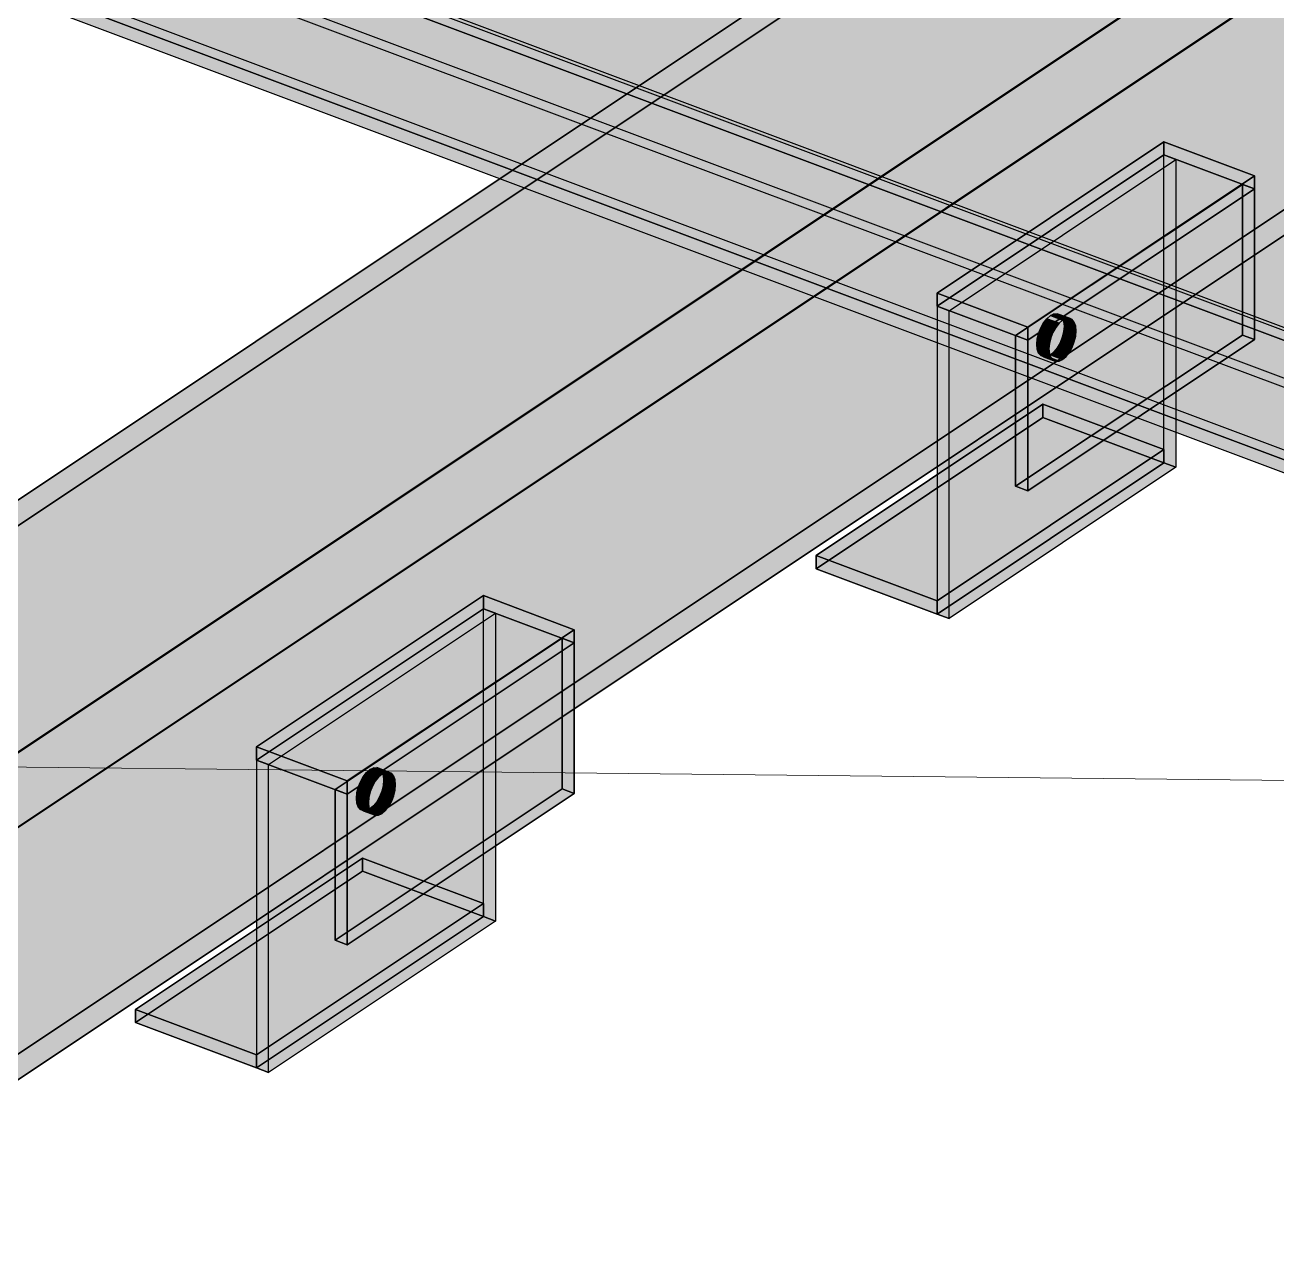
# Model space of a CAD drawing. Header units: millimetres. Extents: x 50 to 612415, y 2 to 4150.
# Drawn here: x 507472.9 to 507694.2, y 2500.6 to 2715.1 of the extents above; entities that cross this region are included whole.
import ezdxf

# ---------------------------------------------------------------- set-up
doc = ezdxf.new("R2010")
doc.units = ezdxf.units.MM
for name, color, linetype, lineweight in [('DIM', 7, 'Continuous', 13), ('HATCH', 8, 'Continuous', 9), ('OUTLINE', 7, 'Continuous', 25)]:
    doc.layers.add(name, color=color, linetype=linetype, lineweight=lineweight)

msp = doc.modelspace()

# ---------------------------------------------------------------- hatches: boundary and pattern name
at = {"layer": 'HATCH', "true_color": 0x5b747f}
for points in [[(508125.429, 2499.816), (506236.101, 3208.314), (506236.101, 3226.833)], [(508125.429, 2518.336), (506236.101, 3226.833), (506539.228, 3123.231)], [(508125.429, 2518.336), (508125.429, 2499.816), (506236.101, 3226.833)], [(506234.497, 3225.764), (506234.497, 3207.244), (508123.825, 2498.747)], [(506537.624, 3122.162), (506234.497, 3225.764), (508123.825, 2517.266)], [(506234.497, 3225.764), (508123.825, 2498.747), (508123.825, 2517.266)], [(506234.497, 3207.244), (506234.497, 3209.559), (508123.825, 2501.062)], [(506212.044, 3195.863), (508101.371, 2498.825), (506212.044, 3207.322)], [(506213.647, 3208.392), (508102.975, 2499.894), (506213.647, 3196.933)], [(508123.825, 2498.747), (506234.497, 3207.244), (508123.825, 2501.062)], [(506212.044, 3195.863), (506212.044, 3194.59), (508101.371, 2486.092)], [(506212.044, 3195.863), (508101.371, 2486.092), (508101.371, 2487.366)], [(506212.044, 3195.863), (508101.371, 2487.366), (508101.371, 2498.825)], [(508102.975, 2487.162), (506213.647, 3195.659), (506213.647, 3196.933)], [(508102.975, 2488.435), (508102.975, 2487.162), (506213.647, 3196.933)], [(508102.975, 2499.894), (508102.975, 2488.435), (506213.647, 3196.933)], [(508101.371, 2486.092), (506212.044, 3194.59), (506212.044, 3192.275)], [(508101.371, 2486.092), (506212.044, 3192.275), (508101.371, 2483.778)], [(508125.429, 2518.336), (506539.228, 3123.231), (506966.919, 2962.847)], [(506965.315, 2961.777), (506537.624, 3122.162), (508123.825, 2517.266)], [(507822.302, 2649.717), (506966.919, 2990.626), (507180.765, 2910.781)], [(507822.302, 2649.717), (507394.611, 2810.102), (506966.919, 2990.626)], [(507179.161, 2909.712), (506965.315, 2989.557), (507820.698, 2648.648)], [(506965.315, 2989.557), (507393.007, 2809.032), (507820.698, 2648.648)], [(507393.007, 2801.393), (506965.315, 2961.777), (508123.825, 2517.266)], [(508125.429, 2518.336), (506966.919, 2962.847), (507394.611, 2802.462)], [(507822.302, 2649.717), (507180.765, 2910.781), (507394.611, 2830.242)], [(507393.007, 2829.172), (507179.161, 2909.712), (507820.698, 2648.648)], [(507820.698, 2668.788), (507393.007, 2829.172), (507820.698, 2648.648)], [(507822.302, 2649.717), (507394.611, 2830.242), (507822.302, 2669.857)], [(507393.007, 2809.032), (507393.92, 2808.56), (507820.698, 2648.648)], [(507393.92, 2808.56), (507394.771, 2807.859), (507820.698, 2648.648)], [(507822.302, 2649.717), (507395.524, 2809.629), (507394.611, 2810.102)], [(507822.302, 2649.717), (507396.375, 2808.928), (507395.524, 2809.629)], [(507822.302, 2649.717), (507397.106, 2808.047), (507396.375, 2808.928)], [(507394.771, 2807.859), (507395.502, 2806.978), (507820.698, 2648.648)], [(507395.502, 2806.978), (507396.063, 2805.977), (507820.698, 2648.648)], [(507822.302, 2649.717), (507397.666, 2807.046), (507397.106, 2808.047)], [(507822.302, 2649.717), (507398.019, 2805.992), (507397.666, 2807.046)], [(507396.063, 2805.977), (507396.415, 2804.923), (507820.698, 2648.648)], [(507396.415, 2804.923), (507396.535, 2803.89), (507817.17, 2646.152)], [(507396.415, 2804.923), (507817.17, 2646.152), (507817.29, 2647.095)], [(507396.415, 2804.923), (507817.29, 2647.095), (507817.643, 2647.884)], [(507396.415, 2804.923), (507817.643, 2647.884), (507818.203, 2648.465)], [(507396.415, 2804.923), (507818.203, 2648.465), (507818.934, 2648.798)], [(507396.415, 2804.923), (507818.934, 2648.798), (507819.785, 2648.86)], [(507396.415, 2804.923), (507819.785, 2648.86), (507820.698, 2648.648)], [(507817.29, 2645.118), (507396.535, 2803.89), (507396.415, 2802.946)], [(507817.29, 2645.118), (507817.17, 2646.152), (507396.535, 2803.89)], [(507397.666, 2803.226), (507398.019, 2804.015), (507818.894, 2646.187)], [(507818.774, 2647.221), (507398.139, 2804.959), (507398.019, 2805.992)], [(507818.894, 2648.164), (507818.774, 2647.221), (507398.019, 2805.992)], [(507819.247, 2648.953), (507818.894, 2648.164), (507398.019, 2805.992)], [(507819.807, 2649.534), (507819.247, 2648.953), (507398.019, 2805.992)], [(507820.538, 2649.867), (507819.807, 2649.534), (507398.019, 2805.992)], [(507821.389, 2649.93), (507820.538, 2649.867), (507398.019, 2805.992)], [(507822.302, 2649.717), (507821.389, 2649.93), (507398.019, 2805.992)], [(507398.019, 2804.015), (507398.139, 2804.959), (507818.894, 2646.187)], [(507398.139, 2804.959), (507818.774, 2647.221), (507818.894, 2646.187)], [(507394.611, 2802.462), (507395.524, 2802.25), (507818.894, 2646.187)], [(507394.611, 2802.462), (507819.247, 2645.134), (507819.807, 2644.132)], [(507394.611, 2802.462), (507819.807, 2644.132), (507820.538, 2643.251)], [(507394.611, 2802.462), (507818.894, 2646.187), (507819.247, 2645.134)], [(507394.611, 2802.462), (507820.538, 2643.251), (507821.389, 2642.551)], [(507394.611, 2802.462), (507821.389, 2642.551), (507822.302, 2642.078)], [(508125.429, 2518.336), (507394.611, 2802.462), (507822.302, 2642.078)], [(507817.29, 2645.118), (507396.063, 2802.157), (507395.502, 2801.576)], [(507395.524, 2802.25), (507396.375, 2802.312), (507818.894, 2646.187)], [(507817.29, 2645.118), (507396.415, 2802.946), (507396.063, 2802.157)], [(507396.375, 2802.312), (507397.106, 2802.645), (507818.894, 2646.187)], [(507397.106, 2802.645), (507397.666, 2803.226), (507818.894, 2646.187)], [(507817.29, 2645.118), (507393.92, 2801.181), (507393.007, 2801.393)], [(507818.203, 2643.063), (507817.643, 2644.064), (507393.007, 2801.393)], [(507818.934, 2642.182), (507818.203, 2643.063), (507393.007, 2801.393)], [(507817.643, 2644.064), (507817.29, 2645.118), (507393.007, 2801.393)], [(507819.785, 2641.481), (507818.934, 2642.182), (507393.007, 2801.393)], [(507820.698, 2641.009), (507819.785, 2641.481), (507393.007, 2801.393)], [(507820.698, 2641.009), (507393.007, 2801.393), (508123.825, 2517.266)], [(507817.29, 2645.118), (507394.771, 2801.243), (507393.92, 2801.181)], [(507817.29, 2645.118), (507395.502, 2801.576), (507394.771, 2801.243)]]:
    msp.add_hatch(color=147, dxfattribs=at).paths.add_polyline_path(points)
at = {"layer": 'HATCH', "true_color": 0x617c87}
for points in [[(506234.497, 3209.559), (508123.825, 2501.062), (508101.371, 2486.092), (506212.044, 3194.59)], [(506213.647, 3208.392), (508102.975, 2499.894), (508101.371, 2498.825), (506212.044, 3207.322)], [(508123.825, 2498.747), (506234.497, 3207.244), (506212.044, 3192.275), (508101.371, 2483.778)], [(508125.429, 2499.816), (506236.101, 3208.314), (506234.497, 3207.244), (508123.825, 2498.747)], [(508102.975, 2487.162), (506213.647, 3195.659), (506212.044, 3194.59), (508101.371, 2486.092)]]:
    msp.add_hatch(color=145, dxfattribs=at).paths.add_polyline_path(points)
at = {"layer": 'HATCH', "true_color": 0x46848e}
for points in [[(507375.899, 2509.468), (507375.899, 2567.342), (507754.406, 2819.68), (507754.406, 2761.806)], [(507378.038, 2564.225), (507378.038, 2510.981), (507756.545, 2763.319), (507756.545, 2816.563)], [(507416.53, 2496.547), (507416.53, 2549.79), (507795.037, 2802.128), (507795.037, 2748.885)], [(507418.668, 2551.303), (507418.668, 2493.43), (507797.175, 2745.768), (507797.175, 2803.641)], [(507634.118, 2665.432), (507674.214, 2692.162), (507674.214, 2694.477), (507634.118, 2667.747)], [(507634.118, 2611.03), (507674.214, 2637.761), (507674.214, 2692.162)], [(507634.118, 2611.03), (507674.214, 2692.162), (507655.867, 2658.956)], [(507674.214, 2692.162), (507634.118, 2665.432), (507655.369, 2664.086)], [(507676.353, 2691.36), (507676.353, 2636.959), (507636.256, 2610.228)], [(507658.006, 2658.154), (507676.353, 2691.36), (507636.256, 2610.228)], [(507657.507, 2663.285), (507636.256, 2664.63), (507676.353, 2691.36)], [(507674.214, 2692.162), (507655.369, 2664.086), (507655.867, 2663.867)], [(507674.214, 2692.162), (507656.25, 2659.93), (507655.867, 2658.956)], [(507674.214, 2692.162), (507655.867, 2663.867), (507656.25, 2663.403)], [(507674.214, 2692.162), (507656.49, 2660.928), (507656.25, 2659.93)], [(507674.214, 2692.162), (507656.25, 2663.403), (507656.49, 2662.725)], [(507674.214, 2692.162), (507656.572, 2661.881), (507656.49, 2660.928)], [(507674.214, 2692.162), (507656.49, 2662.725), (507656.572, 2661.881)], [(507658.006, 2663.065), (507657.507, 2663.285), (507676.353, 2691.36)], [(507658.006, 2658.154), (507658.388, 2659.128), (507676.353, 2691.36)], [(507658.388, 2662.601), (507658.006, 2663.065), (507676.353, 2691.36)], [(507658.388, 2659.128), (507658.628, 2660.126), (507676.353, 2691.36)], [(507658.628, 2661.923), (507658.388, 2662.601), (507676.353, 2691.36)], [(507658.628, 2660.126), (507658.71, 2661.079), (507676.353, 2691.36)], [(507658.71, 2661.079), (507658.628, 2661.923), (507676.353, 2691.36)], [(507648.018, 2633.597), (507688.114, 2660.328), (507688.114, 2686.95), (507648.018, 2660.219)], [(507690.253, 2686.148), (507650.156, 2659.417), (507650.156, 2661.732), (507690.253, 2688.463)], [(507690.253, 2659.526), (507650.156, 2632.795), (507650.156, 2659.417), (507690.253, 2686.148)], [(507634.118, 2665.432), (507654.789, 2664.047), (507655.369, 2664.086)], [(507634.118, 2665.432), (507654.166, 2663.75), (507654.789, 2664.047)], [(507634.118, 2665.432), (507653.543, 2663.216), (507654.166, 2663.75)], [(507634.118, 2665.432), (507652.963, 2662.483), (507653.543, 2663.216)], [(507634.118, 2665.432), (507634.118, 2611.03), (507652.083, 2660.625)], [(507634.118, 2665.432), (507652.465, 2661.599), (507652.963, 2662.483)], [(507634.118, 2665.432), (507652.083, 2660.625), (507652.465, 2661.599)], [(507657.507, 2663.285), (507656.927, 2663.245), (507636.256, 2664.63)], [(507656.927, 2663.245), (507656.305, 2662.948), (507636.256, 2664.63)], [(507656.305, 2662.948), (507655.682, 2662.414), (507636.256, 2664.63)], [(507655.682, 2662.414), (507655.102, 2661.681), (507636.256, 2664.63)], [(507654.221, 2659.823), (507636.256, 2610.228), (507636.256, 2664.63)], [(507655.102, 2661.681), (507654.603, 2660.797), (507636.256, 2664.63)], [(507654.603, 2660.797), (507654.221, 2659.823), (507636.256, 2664.63)], [(507658.71, 2661.079), (507658.628, 2661.923), (507656.49, 2662.725), (507656.572, 2661.881)], [(507634.118, 2611.03), (507651.842, 2659.627), (507652.083, 2660.625)], [(507634.118, 2611.03), (507651.76, 2658.673), (507651.842, 2659.627)], [(507634.118, 2611.03), (507655.867, 2658.956), (507655.369, 2658.072)], [(507651.842, 2657.829), (507651.76, 2658.673), (507634.118, 2611.03)], [(507634.118, 2611.03), (507655.369, 2658.072), (507654.789, 2657.338)], [(507652.083, 2657.152), (507651.842, 2657.829), (507634.118, 2611.03)], [(507654.221, 2659.823), (507653.981, 2658.825), (507636.256, 2610.228)], [(507653.981, 2658.825), (507653.899, 2657.872), (507636.256, 2610.228)], [(507657.507, 2657.27), (507658.006, 2658.154), (507636.256, 2610.228)], [(507636.256, 2610.228), (507653.899, 2657.872), (507653.981, 2657.027)], [(507653.899, 2657.872), (507653.981, 2657.027), (507651.842, 2657.829), (507651.76, 2658.673)], [(507634.118, 2611.03), (507654.789, 2657.338), (507654.166, 2656.805)], [(507652.465, 2656.688), (507652.083, 2657.152), (507634.118, 2611.03)], [(507634.118, 2611.03), (507654.166, 2656.805), (507653.543, 2656.508)], [(507634.118, 2611.03), (507652.963, 2656.468), (507652.465, 2656.688)], [(507634.118, 2611.03), (507653.543, 2656.508), (507652.963, 2656.468)], [(507656.927, 2656.536), (507657.507, 2657.27), (507636.256, 2610.228)], [(507636.256, 2610.228), (507653.981, 2657.027), (507654.221, 2656.35)], [(507656.305, 2656.003), (507656.927, 2656.536), (507636.256, 2610.228)], [(507636.256, 2610.228), (507654.221, 2656.35), (507654.603, 2655.886)], [(507655.682, 2655.706), (507656.305, 2656.003), (507636.256, 2610.228)], [(507654.603, 2655.886), (507655.102, 2655.666), (507636.256, 2610.228)], [(507655.102, 2655.666), (507655.682, 2655.706), (507636.256, 2610.228)], [(507612.733, 2619.049), (507652.83, 2645.78), (507652.83, 2648.095), (507612.733, 2621.364)], [(507674.214, 2637.761), (507634.118, 2611.03), (507634.118, 2613.345), (507674.214, 2640.076)], [(507513.83, 2585.239), (507553.926, 2611.97), (507553.926, 2614.285), (507513.83, 2587.554)], [(507513.83, 2530.838), (507553.926, 2557.569), (507553.926, 2611.97)], [(507513.83, 2530.838), (507553.926, 2611.97), (507535.579, 2578.764)], [(507553.926, 2611.97), (507513.83, 2585.239), (507535.081, 2583.894)], [(507553.926, 2611.97), (507535.081, 2583.894), (507535.579, 2583.675)], [(507553.926, 2611.97), (507535.961, 2579.738), (507535.579, 2578.764)], [(507553.926, 2611.97), (507535.579, 2583.675), (507535.961, 2583.21)], [(507553.926, 2611.97), (507536.202, 2580.736), (507535.961, 2579.738)], [(507553.926, 2611.97), (507535.961, 2583.21), (507536.202, 2582.533)], [(507553.926, 2611.97), (507536.284, 2581.689), (507536.202, 2580.736)], [(507553.926, 2611.97), (507536.202, 2582.533), (507536.284, 2581.689)], [(507556.064, 2611.168), (507556.064, 2556.767), (507515.968, 2530.036)], [(507537.717, 2577.962), (507556.064, 2611.168), (507515.968, 2530.036)], [(507537.219, 2583.092), (507515.968, 2584.437), (507556.064, 2611.168)], [(507537.717, 2582.873), (507537.219, 2583.092), (507556.064, 2611.168)], [(507537.717, 2577.962), (507538.1, 2578.936), (507556.064, 2611.168)], [(507538.1, 2582.408), (507537.717, 2582.873), (507556.064, 2611.168)], [(507538.1, 2578.936), (507538.34, 2579.934), (507556.064, 2611.168)], [(507538.34, 2581.731), (507538.1, 2582.408), (507556.064, 2611.168)], [(507538.34, 2579.934), (507538.422, 2580.887), (507556.064, 2611.168)], [(507538.422, 2580.887), (507538.34, 2581.731), (507556.064, 2611.168)], [(507569.964, 2605.956), (507529.868, 2579.225), (507529.868, 2581.54), (507569.964, 2608.271)], [(507527.73, 2553.405), (507567.826, 2580.136), (507567.826, 2606.758), (507527.73, 2580.027)], [(507569.964, 2579.334), (507529.868, 2552.603), (507529.868, 2579.225), (507569.964, 2605.956)], [(507513.83, 2585.239), (507534.5, 2583.854), (507535.081, 2583.894)], [(507513.83, 2585.239), (507533.878, 2583.558), (507534.5, 2583.854)], [(507513.83, 2585.239), (507533.255, 2583.024), (507533.878, 2583.558)], [(507513.83, 2585.239), (507532.675, 2582.29), (507533.255, 2583.024)], [(507513.83, 2585.239), (507513.83, 2530.838), (507531.794, 2580.432)], [(507513.83, 2585.239), (507532.177, 2581.406), (507532.675, 2582.29)], [(507513.83, 2585.239), (507531.794, 2580.432), (507532.177, 2581.406)], [(507537.219, 2583.092), (507536.639, 2583.052), (507515.968, 2584.437)], [(507536.639, 2583.052), (507536.016, 2582.756), (507515.968, 2584.437)], [(507536.016, 2582.756), (507535.394, 2582.222), (507515.968, 2584.437)], [(507535.394, 2582.222), (507534.813, 2581.489), (507515.968, 2584.437)], [(507533.933, 2579.63), (507515.968, 2530.036), (507515.968, 2584.437)], [(507534.813, 2581.489), (507534.315, 2580.605), (507515.968, 2584.437)], [(507534.315, 2580.605), (507533.933, 2579.63), (507515.968, 2584.437)], [(507513.83, 2530.838), (507531.554, 2579.435), (507531.794, 2580.432)], [(507538.422, 2580.887), (507538.34, 2581.731), (507536.202, 2582.533), (507536.284, 2581.689)], [(507513.83, 2530.838), (507531.472, 2578.481), (507531.554, 2579.435)], [(507513.83, 2530.838), (507535.579, 2578.764), (507535.081, 2577.88)], [(507531.554, 2577.637), (507531.472, 2578.481), (507513.83, 2530.838)], [(507533.933, 2579.63), (507533.692, 2578.633), (507515.968, 2530.036)], [(507533.692, 2578.633), (507533.611, 2577.679), (507515.968, 2530.036)], [(507533.611, 2577.679), (507533.692, 2576.835), (507531.554, 2577.637), (507531.472, 2578.481)], [(507513.83, 2530.838), (507535.081, 2577.88), (507534.5, 2577.146)], [(507531.794, 2576.96), (507531.554, 2577.637), (507513.83, 2530.838)], [(507513.83, 2530.838), (507534.5, 2577.146), (507533.878, 2576.613)], [(507532.177, 2576.496), (507531.794, 2576.96), (507513.83, 2530.838)], [(507513.83, 2530.838), (507533.878, 2576.613), (507533.255, 2576.316)], [(507513.83, 2530.838), (507532.675, 2576.276), (507532.177, 2576.496)], [(507513.83, 2530.838), (507533.255, 2576.316), (507532.675, 2576.276)], [(507537.219, 2577.078), (507537.717, 2577.962), (507515.968, 2530.036)], [(507515.968, 2530.036), (507533.611, 2577.679), (507533.692, 2576.835)], [(507536.639, 2576.344), (507537.219, 2577.078), (507515.968, 2530.036)], [(507515.968, 2530.036), (507533.692, 2576.835), (507533.933, 2576.158)], [(507536.016, 2575.811), (507536.639, 2576.344), (507515.968, 2530.036)], [(507515.968, 2530.036), (507533.933, 2576.158), (507534.315, 2575.694)], [(507535.394, 2575.514), (507536.016, 2575.811), (507515.968, 2530.036)], [(507534.315, 2575.694), (507534.813, 2575.474), (507515.968, 2530.036)], [(507534.813, 2575.474), (507535.394, 2575.514), (507515.968, 2530.036)], [(507492.445, 2538.857), (507532.541, 2565.588), (507532.541, 2567.903), (507492.445, 2541.172)], [(507553.926, 2557.569), (507513.83, 2530.838), (507513.83, 2533.153), (507553.926, 2559.884)]]:
    msp.add_hatch(color=145, dxfattribs=at).paths.add_polyline_path(points)
at = {"layer": 'HATCH', "true_color": 0x468f99}
for points in [[(507375.899, 2567.342), (507418.668, 2551.303), (507797.175, 2803.641), (507754.406, 2819.68)], [(507416.53, 2549.79), (507378.038, 2564.225), (507756.545, 2816.563), (507795.037, 2802.128)], [(507378.038, 2510.981), (507416.53, 2496.547), (507795.037, 2748.885), (507756.545, 2763.319)], [(507418.668, 2493.43), (507375.899, 2509.468), (507754.406, 2761.806), (507797.175, 2745.768)], [(507690.253, 2688.463), (507634.118, 2667.747), (507674.214, 2694.477)], [(507674.214, 2692.162), (507634.118, 2665.432), (507690.253, 2686.148)], [(507636.256, 2664.63), (507676.353, 2691.36), (507674.214, 2692.162), (507634.118, 2665.432)], [(507690.253, 2688.463), (507650.156, 2661.732), (507634.118, 2667.747)], [(507690.253, 2686.148), (507648.018, 2660.219), (507688.114, 2686.95)], [(507634.118, 2665.432), (507650.156, 2659.417), (507690.253, 2686.148)], [(507690.253, 2686.148), (507650.156, 2659.417), (507648.018, 2660.219)], [(507688.114, 2660.328), (507648.018, 2633.597), (507690.253, 2659.526)], [(507648.018, 2633.597), (507650.156, 2632.795), (507690.253, 2659.526)], [(507674.214, 2640.076), (507612.733, 2621.364), (507652.83, 2648.095)], [(507652.83, 2645.78), (507612.733, 2619.049), (507674.214, 2637.761)], [(507674.214, 2640.076), (507634.118, 2613.345), (507612.733, 2621.364)], [(507612.733, 2619.049), (507634.118, 2611.03), (507674.214, 2637.761)], [(507676.353, 2636.959), (507636.256, 2610.228), (507634.118, 2611.03), (507674.214, 2637.761)], [(507569.964, 2608.271), (507513.83, 2587.554), (507553.926, 2614.285)], [(507553.926, 2611.97), (507513.83, 2585.239), (507569.964, 2605.956)], [(507515.968, 2584.437), (507556.064, 2611.168), (507553.926, 2611.97), (507513.83, 2585.239)], [(507569.964, 2608.271), (507529.868, 2581.54), (507513.83, 2587.554)], [(507513.83, 2585.239), (507529.868, 2579.225), (507569.964, 2605.956)], [(507569.964, 2605.956), (507527.73, 2580.027), (507567.826, 2606.758)], [(507569.964, 2605.956), (507529.868, 2579.225), (507527.73, 2580.027)], [(507567.826, 2580.136), (507527.73, 2553.405), (507569.964, 2579.334)], [(507527.73, 2553.405), (507529.868, 2552.603), (507569.964, 2579.334)], [(507553.926, 2559.884), (507492.445, 2541.172), (507532.541, 2567.903)], [(507532.541, 2565.588), (507492.445, 2538.857), (507553.926, 2557.569)], [(507553.926, 2559.884), (507513.83, 2533.153), (507492.445, 2541.172)], [(507492.445, 2538.857), (507513.83, 2530.838), (507553.926, 2557.569)], [(507556.064, 2556.767), (507515.968, 2530.036), (507513.83, 2530.838), (507553.926, 2557.569)]]:
    msp.add_hatch(color=135, dxfattribs=at).paths.add_polyline_path(points)
at = {"layer": 'HATCH', "true_color": 0x468690}
for points in [[(507674.214, 2692.162), (507690.253, 2686.148), (507690.253, 2688.463), (507674.214, 2694.477)], [(507676.353, 2691.36), (507676.353, 2636.959), (507674.214, 2637.761), (507674.214, 2692.162)], [(507688.114, 2660.328), (507690.253, 2659.526), (507690.253, 2686.148), (507688.114, 2686.95)], [(507650.156, 2659.417), (507634.118, 2665.432), (507634.118, 2667.747), (507650.156, 2661.732)], [(507636.256, 2610.228), (507636.256, 2664.63), (507634.118, 2665.432), (507634.118, 2611.03)], [(507650.156, 2632.795), (507648.018, 2633.597), (507648.018, 2660.219), (507650.156, 2659.417)], [(507652.83, 2645.78), (507674.214, 2637.761), (507674.214, 2640.076), (507652.83, 2648.095)], [(507634.118, 2611.03), (507612.733, 2619.049), (507612.733, 2621.364), (507634.118, 2613.345)], [(507553.926, 2611.97), (507569.964, 2605.956), (507569.964, 2608.271), (507553.926, 2614.285)], [(507556.064, 2611.168), (507556.064, 2556.767), (507553.926, 2557.569), (507553.926, 2611.97)], [(507567.826, 2580.136), (507569.964, 2579.334), (507569.964, 2605.956), (507567.826, 2606.758)], [(507529.868, 2579.225), (507513.83, 2585.239), (507513.83, 2587.554), (507529.868, 2581.54)], [(507515.968, 2530.036), (507515.968, 2584.437), (507513.83, 2585.239), (507513.83, 2530.838)], [(507529.868, 2552.603), (507527.73, 2553.405), (507527.73, 2580.027), (507529.868, 2579.225)], [(507532.541, 2565.588), (507553.926, 2557.569), (507553.926, 2559.884), (507532.541, 2567.903)], [(507513.83, 2530.838), (507492.445, 2538.857), (507492.445, 2541.172), (507513.83, 2533.153)]]:
    msp.add_hatch(color=145, dxfattribs=at).paths.add_polyline_path(points)
at = {"layer": 'HATCH', "true_color": 0x46909a}
for points in [[(507655.102, 2661.681), (507654.603, 2660.797), (507652.465, 2661.599), (507652.963, 2662.483)], [(507657.507, 2657.27), (507658.006, 2658.154), (507655.867, 2658.956), (507655.369, 2658.072)], [(507534.813, 2581.489), (507534.315, 2580.605), (507532.177, 2581.406), (507532.675, 2582.29)], [(507537.219, 2577.078), (507537.717, 2577.962), (507535.579, 2578.764), (507535.081, 2577.88)]]:
    msp.add_hatch(color=135, dxfattribs=at).paths.add_polyline_path(points)
at = {"layer": 'HATCH', "true_color": 0x46909b}
for points in [[(507655.682, 2662.414), (507655.102, 2661.681), (507652.963, 2662.483), (507653.543, 2663.216)], [(507656.927, 2656.536), (507657.507, 2657.27), (507655.369, 2658.072), (507654.789, 2657.338)], [(507535.394, 2582.222), (507534.813, 2581.489), (507532.675, 2582.29), (507533.255, 2583.024)], [(507536.639, 2576.344), (507537.219, 2577.078), (507535.081, 2577.88), (507534.5, 2577.146)]]:
    msp.add_hatch(color=135, dxfattribs=at).paths.add_polyline_path(points)
at = {"layer": 'HATCH', "true_color": 0x468f9a}
for points in [[(507656.305, 2662.948), (507655.682, 2662.414), (507653.543, 2663.216), (507654.166, 2663.75)], [(507656.305, 2656.003), (507656.927, 2656.536), (507654.789, 2657.338), (507654.166, 2656.805)], [(507536.016, 2582.756), (507535.394, 2582.222), (507533.255, 2583.024), (507533.878, 2583.558)], [(507536.016, 2575.811), (507536.639, 2576.344), (507534.5, 2577.146), (507533.878, 2576.613)]]:
    msp.add_hatch(color=135, dxfattribs=at).paths.add_polyline_path(points)
at = {"layer": 'HATCH', "true_color": 0x468e98}
for points in [[(507656.927, 2663.245), (507656.305, 2662.948), (507654.166, 2663.75), (507654.789, 2664.047)], [(507655.682, 2655.706), (507656.305, 2656.003), (507654.166, 2656.805), (507653.543, 2656.508)], [(507536.639, 2583.052), (507536.016, 2582.756), (507533.878, 2583.558), (507534.5, 2583.854)], [(507535.394, 2575.514), (507536.016, 2575.811), (507533.878, 2576.613), (507533.255, 2576.316)]]:
    msp.add_hatch(color=145, dxfattribs=at).paths.add_polyline_path(points)
at = {"layer": 'HATCH', "true_color": 0x468b95}
for points in [[(507657.507, 2663.285), (507656.927, 2663.245), (507654.789, 2664.047), (507655.369, 2664.086)], [(507655.102, 2655.666), (507655.682, 2655.706), (507653.543, 2656.508), (507652.963, 2656.468)], [(507537.219, 2583.092), (507536.639, 2583.052), (507534.5, 2583.854), (507535.081, 2583.894)], [(507534.813, 2575.474), (507535.394, 2575.514), (507533.255, 2576.316), (507532.675, 2576.276)]]:
    msp.add_hatch(color=145, dxfattribs=at).paths.add_polyline_path(points)
at = {"layer": 'HATCH', "true_color": 0x468791}
for points in [[(507658.006, 2663.065), (507657.507, 2663.285), (507655.369, 2664.086), (507655.867, 2663.867)], [(507654.603, 2655.886), (507655.102, 2655.666), (507652.963, 2656.468), (507652.465, 2656.688)], [(507537.717, 2582.873), (507537.219, 2583.092), (507535.081, 2583.894), (507535.579, 2583.675)], [(507534.315, 2575.694), (507534.813, 2575.474), (507532.675, 2576.276), (507532.177, 2576.496)]]:
    msp.add_hatch(color=145, dxfattribs=at).paths.add_polyline_path(points)
at = {"layer": 'HATCH', "true_color": 0x46838c}
for points in [[(507658.388, 2662.601), (507658.006, 2663.065), (507655.867, 2663.867), (507656.25, 2663.403)], [(507654.221, 2656.35), (507654.603, 2655.886), (507652.465, 2656.688), (507652.083, 2657.152)], [(507538.1, 2582.408), (507537.717, 2582.873), (507535.579, 2583.675), (507535.961, 2583.21)], [(507533.933, 2576.158), (507534.315, 2575.694), (507532.177, 2576.496), (507531.794, 2576.96)]]:
    msp.add_hatch(color=145, dxfattribs=at).paths.add_polyline_path(points)
at = {"layer": 'HATCH', "true_color": 0x468089}
for points in [[(507658.628, 2661.923), (507658.388, 2662.601), (507656.25, 2663.403), (507656.49, 2662.725)], [(507653.981, 2657.027), (507654.221, 2656.35), (507652.083, 2657.152), (507651.842, 2657.829)], [(507538.34, 2581.731), (507538.1, 2582.408), (507535.961, 2583.21), (507536.202, 2582.533)], [(507533.692, 2576.835), (507533.933, 2576.158), (507531.794, 2576.96), (507531.554, 2577.637)]]:
    msp.add_hatch(color=137, dxfattribs=at).paths.add_polyline_path(points)
at = {"layer": 'HATCH', "true_color": 0x468c96}
for points in [[(507654.221, 2659.823), (507653.981, 2658.825), (507651.842, 2659.627), (507652.083, 2660.625)], [(507658.388, 2659.128), (507658.628, 2660.126), (507656.49, 2660.928), (507656.25, 2659.93)], [(507533.933, 2579.63), (507533.692, 2578.633), (507531.554, 2579.435), (507531.794, 2580.432)], [(507538.1, 2578.936), (507538.34, 2579.934), (507536.202, 2580.736), (507535.961, 2579.738)]]:
    msp.add_hatch(color=145, dxfattribs=at).paths.add_polyline_path(points)
at = {"layer": 'HATCH', "true_color": 0x468e99}
for points in [[(507654.603, 2660.797), (507654.221, 2659.823), (507652.083, 2660.625), (507652.465, 2661.599)], [(507658.006, 2658.154), (507658.388, 2659.128), (507656.25, 2659.93), (507655.867, 2658.956)], [(507534.315, 2580.605), (507533.933, 2579.63), (507531.794, 2580.432), (507532.177, 2581.406)], [(507537.717, 2577.962), (507538.1, 2578.936), (507535.961, 2579.738), (507535.579, 2578.764)]]:
    msp.add_hatch(color=145, dxfattribs=at).paths.add_polyline_path(points)
at = {"layer": 'HATCH', "true_color": 0x468892}
for points in [[(507658.628, 2660.126), (507658.71, 2661.079), (507656.572, 2661.881), (507656.49, 2660.928)], [(507653.981, 2658.825), (507653.899, 2657.872), (507651.76, 2658.673), (507651.842, 2659.627)], [(507538.34, 2579.934), (507538.422, 2580.887), (507536.284, 2581.689), (507536.202, 2580.736)], [(507533.692, 2578.633), (507533.611, 2577.679), (507531.472, 2578.481), (507531.554, 2579.435)]]:
    msp.add_hatch(color=145, dxfattribs=at).paths.add_polyline_path(points)

# ---------------------------------------------------------------- linework, layer by layer
at = {"layer": 'DIM'}
msp.add_lwpolyline([(506711.789, 2592.006), (508800, 2570), (508900, 2570)], dxfattribs=at)
at = {"layer": 'OUTLINE', "color": 139, "true_color": 0x42544a}
for p, q in [((506234.497, 3209.559), (508123.825, 2501.062)), ((506234.497, 3209.559), (508123.825, 2501.062)), ((508101.371, 2498.825), (506212.044, 3207.322)), ((508101.371, 2498.825), (506212.044, 3207.322)), ((506213.647, 3208.392), (508102.975, 2499.894)), ((506213.647, 3208.392), (508102.975, 2499.894)), ((506234.497, 3207.244), (508123.825, 2498.747)), ((506234.497, 3207.244), (508123.825, 2498.747)), ((508123.825, 2498.747), (506234.497, 3207.244)), ((508123.825, 2498.747), (506234.497, 3207.244)), ((508125.429, 2499.816), (506236.101, 3208.314)), ((508125.429, 2499.816), (506236.101, 3208.314)), ((508102.975, 2487.162), (506213.647, 3195.659)), ((508102.975, 2487.162), (506213.647, 3195.659)), ((508101.371, 2486.092), (506212.044, 3194.59)), ((506212.044, 3194.59), (508101.371, 2486.092)), ((508101.371, 2486.092), (506212.044, 3194.59)), ((506212.044, 3194.59), (508101.371, 2486.092)), ((506212.044, 3192.275), (508101.371, 2483.778)), ((506212.044, 3192.275), (508101.371, 2483.778)), ((507375.899, 2567.342), (507754.406, 2819.68)), ((507754.406, 2819.68), (507375.899, 2567.342)), ((507756.545, 2816.563), (507378.038, 2564.225)), ((507378.038, 2564.225), (507756.545, 2816.563)), ((507416.53, 2549.79), (507795.037, 2802.128)), ((507795.037, 2802.128), (507416.53, 2549.79)), ((507797.175, 2803.641), (507418.668, 2551.303)), ((507418.668, 2551.303), (507797.175, 2803.641)), ((507756.545, 2763.319), (507378.038, 2510.981)), ((507378.038, 2510.981), (507756.545, 2763.319)), ((507375.899, 2509.468), (507754.406, 2761.806)), ((507754.406, 2761.806), (507375.899, 2509.468)), ((507416.53, 2496.547), (507795.037, 2748.885)), ((507795.037, 2748.885), (507416.53, 2496.547)), ((507797.175, 2745.768), (507418.668, 2493.43)), ((507418.668, 2493.43), (507797.175, 2745.768)), ((507634.118, 2667.747), (507674.214, 2694.477)), ((507674.214, 2694.477), (507634.118, 2667.747)), ((507690.253, 2688.463), (507674.214, 2694.477)), ((507674.214, 2694.477), (507674.214, 2692.162)), ((507674.214, 2694.477), (507690.253, 2688.463)), ((507674.214, 2692.162), (507674.214, 2694.477)), ((507674.214, 2692.162), (507634.118, 2665.432)), ((507674.214, 2692.162), (507634.118, 2665.432)), ((507634.118, 2665.432), (507674.214, 2692.162)), ((507674.214, 2692.162), (507634.118, 2665.432)), ((507636.256, 2664.63), (507676.353, 2691.36)), ((507636.256, 2664.63), (507676.353, 2691.36)), ((507674.214, 2637.761), (507674.214, 2692.162)), ((507674.214, 2692.162), (507676.353, 2691.36)), ((507674.214, 2637.761), (507674.214, 2692.162)), ((507674.214, 2692.162), (507690.253, 2686.148)), ((507690.253, 2686.148), (507674.214, 2692.162)), ((507676.353, 2691.36), (507674.214, 2692.162)), ((507676.353, 2691.36), (507676.353, 2636.959)), ((507676.353, 2691.36), (507676.353, 2636.959)), ((507688.114, 2686.95), (507648.018, 2660.219)), ((507648.018, 2660.219), (507688.114, 2686.95)), ((507650.156, 2661.732), (507690.253, 2688.463)), ((507690.253, 2688.463), (507650.156, 2661.732)), ((507690.253, 2686.148), (507688.114, 2686.95)), ((507688.114, 2686.95), (507688.114, 2660.328)), ((507688.114, 2660.328), (507688.114, 2686.95)), ((507688.114, 2686.95), (507690.253, 2686.148)), ((507690.253, 2686.148), (507690.253, 2688.463)), ((507690.253, 2688.463), (507690.253, 2686.148)), ((507650.156, 2659.417), (507690.253, 2686.148)), ((507690.253, 2686.148), (507650.156, 2659.417)), ((507650.156, 2659.417), (507690.253, 2686.148)), ((507690.253, 2686.148), (507650.156, 2659.417)), ((507690.253, 2659.526), (507690.253, 2686.148)), ((507690.253, 2686.148), (507690.253, 2659.526)), ((507634.118, 2667.747), (507634.118, 2665.432)), ((507650.156, 2661.732), (507634.118, 2667.747)), ((507634.118, 2665.432), (507634.118, 2667.747)), ((507634.118, 2667.747), (507650.156, 2661.732)), ((507634.118, 2665.432), (507636.256, 2664.63)), ((507634.118, 2665.432), (507634.118, 2611.03)), ((507636.256, 2664.63), (507634.118, 2665.432)), ((507634.118, 2665.432), (507634.118, 2611.03)), ((507634.118, 2665.432), (507650.156, 2659.417)), ((507650.156, 2659.417), (507634.118, 2665.432)), ((507636.256, 2610.228), (507636.256, 2664.63)), ((507636.256, 2610.228), (507636.256, 2664.63)), ((507652.465, 2661.599), (507652.963, 2662.483)), ((507652.465, 2661.599), (507652.963, 2662.483)), ((507652.963, 2662.483), (507653.543, 2663.216)), ((507652.963, 2662.483), (507653.543, 2663.216)), ((507655.102, 2661.681), (507652.963, 2662.483)), ((507652.963, 2662.483), (507655.102, 2661.681)), ((507653.543, 2663.216), (507654.166, 2663.75)), ((507653.543, 2663.216), (507654.166, 2663.75)), ((507655.682, 2662.414), (507653.543, 2663.216)), ((507653.543, 2663.216), (507655.682, 2662.414)), ((507654.166, 2663.75), (507654.789, 2664.047)), ((507654.166, 2663.75), (507654.789, 2664.047)), ((507656.305, 2662.948), (507654.166, 2663.75)), ((507654.166, 2663.75), (507656.305, 2662.948)), ((507654.789, 2664.047), (507655.369, 2664.086)), ((507654.789, 2664.047), (507655.369, 2664.086)), ((507656.927, 2663.245), (507654.789, 2664.047)), ((507654.789, 2664.047), (507656.927, 2663.245)), ((507655.682, 2662.414), (507655.102, 2661.681)), ((507655.682, 2662.414), (507655.102, 2661.681)), ((507655.369, 2664.086), (507655.867, 2663.867)), ((507657.507, 2663.285), (507655.369, 2664.086)), ((507655.369, 2664.086), (507655.867, 2663.867)), ((507655.369, 2664.086), (507657.507, 2663.285)), ((507656.305, 2662.948), (507655.682, 2662.414)), ((507656.305, 2662.948), (507655.682, 2662.414)), ((507655.867, 2663.867), (507656.25, 2663.403)), ((507658.006, 2663.065), (507655.867, 2663.867)), ((507655.867, 2663.867), (507656.25, 2663.403)), ((507655.867, 2663.867), (507658.006, 2663.065)), ((507656.25, 2663.403), (507656.49, 2662.725)), ((507658.388, 2662.601), (507656.25, 2663.403)), ((507656.25, 2663.403), (507656.49, 2662.725)), ((507656.25, 2663.403), (507658.388, 2662.601)), ((507656.927, 2663.245), (507656.305, 2662.948)), ((507656.927, 2663.245), (507656.305, 2662.948)), ((507656.49, 2662.725), (507656.572, 2661.881)), ((507658.628, 2661.923), (507656.49, 2662.725)), ((507656.49, 2662.725), (507656.572, 2661.881)), ((507656.49, 2662.725), (507658.628, 2661.923)), ((507657.507, 2663.285), (507656.927, 2663.245)), ((507657.507, 2663.285), (507656.927, 2663.245)), ((507658.006, 2663.065), (507657.507, 2663.285)), ((507658.006, 2663.065), (507657.507, 2663.285)), ((507658.388, 2662.601), (507658.006, 2663.065)), ((507658.388, 2662.601), (507658.006, 2663.065)), ((507658.628, 2661.923), (507658.388, 2662.601)), ((507658.628, 2661.923), (507658.388, 2662.601)), ((507688.114, 2660.328), (507648.018, 2633.597)), ((507648.018, 2633.597), (507688.114, 2660.328)), ((507648.018, 2660.219), (507648.018, 2633.597)), ((507650.156, 2659.417), (507648.018, 2660.219)), ((507648.018, 2633.597), (507648.018, 2660.219)), ((507648.018, 2660.219), (507650.156, 2659.417)), ((507650.156, 2659.417), (507650.156, 2661.732)), ((507650.156, 2661.732), (507650.156, 2659.417)), ((507651.842, 2659.627), (507652.083, 2660.625)), ((507651.842, 2659.627), (507652.083, 2660.625)), ((507652.083, 2660.625), (507652.465, 2661.599)), ((507652.083, 2660.625), (507652.465, 2661.599)), ((507652.083, 2660.625), (507654.221, 2659.823)), ((507654.221, 2659.823), (507652.083, 2660.625)), ((507654.603, 2660.797), (507652.465, 2661.599)), ((507652.465, 2661.599), (507654.603, 2660.797)), ((507654.603, 2660.797), (507654.221, 2659.823)), ((507654.603, 2660.797), (507654.221, 2659.823)), ((507655.102, 2661.681), (507654.603, 2660.797)), ((507655.102, 2661.681), (507654.603, 2660.797)), ((507656.49, 2660.928), (507656.25, 2659.93)), ((507656.49, 2660.928), (507656.25, 2659.93)), ((507656.572, 2661.881), (507656.49, 2660.928)), ((507656.572, 2661.881), (507656.49, 2660.928)), ((507658.628, 2660.126), (507656.49, 2660.928)), ((507656.49, 2660.928), (507658.628, 2660.126)), ((507658.71, 2661.079), (507656.572, 2661.881)), ((507656.572, 2661.881), (507658.71, 2661.079)), ((507658.388, 2659.128), (507658.628, 2660.126)), ((507658.388, 2659.128), (507658.628, 2660.126)), ((507658.71, 2661.079), (507658.628, 2661.923)), ((507658.71, 2661.079), (507658.628, 2661.923)), ((507658.628, 2660.126), (507658.71, 2661.079)), ((507658.628, 2660.126), (507658.71, 2661.079)), ((507688.114, 2660.328), (507690.253, 2659.526)), ((507690.253, 2659.526), (507688.114, 2660.328)), ((507650.156, 2632.795), (507690.253, 2659.526)), ((507690.253, 2659.526), (507650.156, 2632.795)), ((507650.156, 2632.795), (507650.156, 2659.417)), ((507650.156, 2659.417), (507650.156, 2632.795)), ((507651.76, 2658.673), (507651.842, 2659.627)), ((507651.76, 2658.673), (507651.842, 2659.627)), ((507651.842, 2657.829), (507651.76, 2658.673)), ((507651.842, 2657.829), (507651.76, 2658.673)), ((507651.76, 2658.673), (507653.899, 2657.872)), ((507653.899, 2657.872), (507651.76, 2658.673)), ((507651.842, 2659.627), (507653.981, 2658.825)), ((507653.981, 2658.825), (507651.842, 2659.627)), ((507652.083, 2657.152), (507651.842, 2657.829)), ((507652.083, 2657.152), (507651.842, 2657.829)), ((507651.842, 2657.829), (507653.981, 2657.027)), ((507653.981, 2657.027), (507651.842, 2657.829)), ((507653.981, 2658.825), (507653.899, 2657.872)), ((507653.981, 2658.825), (507653.899, 2657.872)), ((507653.899, 2657.872), (507653.981, 2657.027)), ((507653.899, 2657.872), (507653.981, 2657.027)), ((507654.221, 2659.823), (507653.981, 2658.825)), ((507654.221, 2659.823), (507653.981, 2658.825)), ((507655.369, 2658.072), (507654.789, 2657.338)), ((507655.369, 2658.072), (507654.789, 2657.338)), ((507655.867, 2658.956), (507655.369, 2658.072)), ((507655.867, 2658.956), (507655.369, 2658.072)), ((507655.369, 2658.072), (507657.507, 2657.27)), ((507657.507, 2657.27), (507655.369, 2658.072)), ((507656.25, 2659.93), (507655.867, 2658.956)), ((507656.25, 2659.93), (507655.867, 2658.956)), ((507655.867, 2658.956), (507658.006, 2658.154)), ((507658.006, 2658.154), (507655.867, 2658.956)), ((507658.388, 2659.128), (507656.25, 2659.93)), ((507656.25, 2659.93), (507658.388, 2659.128)), ((507657.507, 2657.27), (507658.006, 2658.154)), ((507657.507, 2657.27), (507658.006, 2658.154)), ((507658.006, 2658.154), (507658.388, 2659.128)), ((507658.006, 2658.154), (507658.388, 2659.128)), ((507652.465, 2656.688), (507652.083, 2657.152)), ((507652.465, 2656.688), (507652.083, 2657.152)), ((507652.083, 2657.152), (507654.221, 2656.35)), ((507654.221, 2656.35), (507652.083, 2657.152)), ((507652.963, 2656.468), (507652.465, 2656.688)), ((507652.465, 2656.688), (507654.603, 2655.886)), ((507652.963, 2656.468), (507652.465, 2656.688)), ((507654.603, 2655.886), (507652.465, 2656.688)), ((507653.543, 2656.508), (507652.963, 2656.468)), ((507653.543, 2656.508), (507652.963, 2656.468)), ((507652.963, 2656.468), (507655.102, 2655.666)), ((507655.102, 2655.666), (507652.963, 2656.468)), ((507654.166, 2656.805), (507653.543, 2656.508)), ((507654.166, 2656.805), (507653.543, 2656.508)), ((507653.543, 2656.508), (507655.682, 2655.706)), ((507655.682, 2655.706), (507653.543, 2656.508)), ((507653.981, 2657.027), (507654.221, 2656.35)), ((507653.981, 2657.027), (507654.221, 2656.35)), ((507654.789, 2657.338), (507654.166, 2656.805)), ((507654.789, 2657.338), (507654.166, 2656.805)), ((507654.166, 2656.805), (507656.305, 2656.003)), ((507656.305, 2656.003), (507654.166, 2656.805)), ((507654.221, 2656.35), (507654.603, 2655.886)), ((507654.221, 2656.35), (507654.603, 2655.886)), ((507654.603, 2655.886), (507655.102, 2655.666)), ((507654.603, 2655.886), (507655.102, 2655.666)), ((507654.789, 2657.338), (507656.927, 2656.536)), ((507656.927, 2656.536), (507654.789, 2657.338)), ((507655.102, 2655.666), (507655.682, 2655.706)), ((507655.102, 2655.666), (507655.682, 2655.706)), ((507655.682, 2655.706), (507656.305, 2656.003)), ((507655.682, 2655.706), (507656.305, 2656.003)), ((507656.305, 2656.003), (507656.927, 2656.536)), ((507656.305, 2656.003), (507656.927, 2656.536)), ((507656.927, 2656.536), (507657.507, 2657.27)), ((507656.927, 2656.536), (507657.507, 2657.27)), ((507612.733, 2621.364), (507652.83, 2648.095)), ((507652.83, 2648.095), (507612.733, 2621.364)), ((507674.214, 2640.076), (507652.83, 2648.095)), ((507652.83, 2648.095), (507652.83, 2645.78)), ((507652.83, 2648.095), (507674.214, 2640.076)), ((507652.83, 2645.78), (507652.83, 2648.095)), ((507652.83, 2645.78), (507612.733, 2619.049)), ((507612.733, 2619.049), (507652.83, 2645.78)), ((507652.83, 2645.78), (507674.214, 2637.761)), ((507674.214, 2637.761), (507652.83, 2645.78)), ((507634.118, 2613.345), (507674.214, 2640.076)), ((507674.214, 2640.076), (507634.118, 2613.345)), ((507674.214, 2637.761), (507674.214, 2640.076)), ((507674.214, 2640.076), (507674.214, 2637.761)), ((507674.214, 2637.761), (507634.118, 2611.03)), ((507634.118, 2611.03), (507674.214, 2637.761)), ((507634.118, 2611.03), (507674.214, 2637.761)), ((507634.118, 2611.03), (507674.214, 2637.761)), ((507676.353, 2636.959), (507636.256, 2610.228)), ((507676.353, 2636.959), (507636.256, 2610.228)), ((507676.353, 2636.959), (507674.214, 2637.761)), ((507674.214, 2637.761), (507676.353, 2636.959)), ((507648.018, 2633.597), (507650.156, 2632.795)), ((507650.156, 2632.795), (507648.018, 2633.597)), ((507612.733, 2621.364), (507612.733, 2619.049)), ((507634.118, 2613.345), (507612.733, 2621.364)), ((507612.733, 2619.049), (507612.733, 2621.364)), ((507612.733, 2621.364), (507634.118, 2613.345)), ((507612.733, 2619.049), (507634.118, 2611.03)), ((507634.118, 2611.03), (507612.733, 2619.049)), ((507513.83, 2587.554), (507553.926, 2614.285)), ((507553.926, 2614.285), (507513.83, 2587.554)), ((507569.964, 2608.271), (507553.926, 2614.285)), ((507553.926, 2614.285), (507553.926, 2611.97)), ((507553.926, 2614.285), (507569.964, 2608.271)), ((507553.926, 2611.97), (507553.926, 2614.285)), ((507553.926, 2611.97), (507513.83, 2585.239)), ((507553.926, 2611.97), (507513.83, 2585.239)), ((507513.83, 2585.239), (507553.926, 2611.97)), ((507553.926, 2611.97), (507513.83, 2585.239)), ((507553.926, 2557.569), (507553.926, 2611.97)), ((507553.926, 2611.97), (507556.064, 2611.168)), ((507553.926, 2557.569), (507553.926, 2611.97)), ((507553.926, 2611.97), (507569.964, 2605.956)), ((507569.964, 2605.956), (507553.926, 2611.97)), ((507556.064, 2611.168), (507553.926, 2611.97)), ((507634.118, 2611.03), (507634.118, 2613.345)), ((507634.118, 2613.345), (507634.118, 2611.03)), ((507515.968, 2584.437), (507556.064, 2611.168)), ((507515.968, 2584.437), (507556.064, 2611.168)), ((507556.064, 2611.168), (507556.064, 2556.767)), ((507556.064, 2611.168), (507556.064, 2556.767)), ((507636.256, 2610.228), (507634.118, 2611.03)), ((507634.118, 2611.03), (507636.256, 2610.228)), ((507529.868, 2581.54), (507569.964, 2608.271)), ((507569.964, 2608.271), (507529.868, 2581.54)), ((507569.964, 2605.956), (507569.964, 2608.271)), ((507569.964, 2608.271), (507569.964, 2605.956)), ((507567.826, 2606.758), (507527.73, 2580.027)), ((507527.73, 2580.027), (507567.826, 2606.758)), ((507529.868, 2579.225), (507569.964, 2605.956)), ((507569.964, 2605.956), (507529.868, 2579.225)), ((507529.868, 2579.225), (507569.964, 2605.956)), ((507569.964, 2605.956), (507529.868, 2579.225)), ((507569.964, 2605.956), (507567.826, 2606.758)), ((507567.826, 2606.758), (507567.826, 2580.136)), ((507567.826, 2580.136), (507567.826, 2606.758)), ((507567.826, 2606.758), (507569.964, 2605.956)), ((507569.964, 2579.334), (507569.964, 2605.956)), ((507569.964, 2605.956), (507569.964, 2579.334)), ((507513.83, 2587.554), (507513.83, 2585.239)), ((507529.868, 2581.54), (507513.83, 2587.554)), ((507513.83, 2585.239), (507513.83, 2587.554)), ((507513.83, 2587.554), (507529.868, 2581.54)), ((507513.83, 2585.239), (507515.968, 2584.437)), ((507513.83, 2585.239), (507513.83, 2530.838)), ((507515.968, 2584.437), (507513.83, 2585.239)), ((507513.83, 2585.239), (507513.83, 2530.838)), ((507513.83, 2585.239), (507529.868, 2579.225)), ((507529.868, 2579.225), (507513.83, 2585.239)), ((507515.968, 2530.036), (507515.968, 2584.437)), ((507515.968, 2530.036), (507515.968, 2584.437)), ((507532.675, 2582.29), (507533.255, 2583.024)), ((507532.675, 2582.29), (507533.255, 2583.024)), ((507533.255, 2583.024), (507533.878, 2583.558)), ((507533.255, 2583.024), (507533.878, 2583.558)), ((507535.394, 2582.222), (507533.255, 2583.024)), ((507533.255, 2583.024), (507535.394, 2582.222)), ((507533.878, 2583.558), (507534.5, 2583.854)), ((507533.878, 2583.558), (507534.5, 2583.854)), ((507536.016, 2582.756), (507533.878, 2583.558)), ((507533.878, 2583.558), (507536.016, 2582.756)), ((507534.5, 2583.854), (507535.081, 2583.894)), ((507534.5, 2583.854), (507535.081, 2583.894)), ((507536.639, 2583.052), (507534.5, 2583.854)), ((507534.5, 2583.854), (507536.639, 2583.052)), ((507535.081, 2583.894), (507535.579, 2583.675)), ((507537.219, 2583.092), (507535.081, 2583.894)), ((507535.081, 2583.894), (507535.579, 2583.675)), ((507535.081, 2583.894), (507537.219, 2583.092)), ((507536.016, 2582.756), (507535.394, 2582.222)), ((507536.016, 2582.756), (507535.394, 2582.222)), ((507535.579, 2583.675), (507535.961, 2583.21)), ((507537.717, 2582.873), (507535.579, 2583.675)), ((507535.579, 2583.675), (507535.961, 2583.21)), ((507535.579, 2583.675), (507537.717, 2582.873)), ((507535.961, 2583.21), (507536.202, 2582.533)), ((507538.1, 2582.408), (507535.961, 2583.21)), ((507535.961, 2583.21), (507536.202, 2582.533)), ((507535.961, 2583.21), (507538.1, 2582.408)), ((507536.639, 2583.052), (507536.016, 2582.756)), ((507536.639, 2583.052), (507536.016, 2582.756)), ((507537.219, 2583.092), (507536.639, 2583.052)), ((507537.219, 2583.092), (507536.639, 2583.052)), ((507537.717, 2582.873), (507537.219, 2583.092)), ((507537.717, 2582.873), (507537.219, 2583.092)), ((507538.1, 2582.408), (507537.717, 2582.873)), ((507538.1, 2582.408), (507537.717, 2582.873)), ((507529.868, 2579.225), (507529.868, 2581.54)), ((507529.868, 2581.54), (507529.868, 2579.225)), ((507531.554, 2579.435), (507531.794, 2580.432)), ((507531.554, 2579.435), (507531.794, 2580.432)), ((507531.794, 2580.432), (507532.177, 2581.406)), ((507531.794, 2580.432), (507532.177, 2581.406)), ((507531.794, 2580.432), (507533.933, 2579.63)), ((507533.933, 2579.63), (507531.794, 2580.432)), ((507532.177, 2581.406), (507532.675, 2582.29)), ((507532.177, 2581.406), (507532.675, 2582.29)), ((507534.315, 2580.605), (507532.177, 2581.406)), ((507532.177, 2581.406), (507534.315, 2580.605)), ((507534.813, 2581.489), (507532.675, 2582.29)), ((507532.675, 2582.29), (507534.813, 2581.489)), ((507534.315, 2580.605), (507533.933, 2579.63)), ((507534.315, 2580.605), (507533.933, 2579.63)), ((507534.813, 2581.489), (507534.315, 2580.605)), ((507534.813, 2581.489), (507534.315, 2580.605)), ((507535.394, 2582.222), (507534.813, 2581.489)), ((507535.394, 2582.222), (507534.813, 2581.489)), ((507536.202, 2580.736), (507535.961, 2579.738)), ((507536.202, 2580.736), (507535.961, 2579.738)), ((507536.202, 2582.533), (507536.284, 2581.689)), ((507538.34, 2581.731), (507536.202, 2582.533)), ((507536.202, 2582.533), (507536.284, 2581.689)), ((507536.202, 2582.533), (507538.34, 2581.731)), ((507536.284, 2581.689), (507536.202, 2580.736)), ((507536.284, 2581.689), (507536.202, 2580.736)), ((507538.34, 2579.934), (507536.202, 2580.736)), ((507536.202, 2580.736), (507538.34, 2579.934)), ((507538.422, 2580.887), (507536.284, 2581.689)), ((507536.284, 2581.689), (507538.422, 2580.887)), ((507538.34, 2581.731), (507538.1, 2582.408)), ((507538.34, 2581.731), (507538.1, 2582.408)), ((507538.422, 2580.887), (507538.34, 2581.731)), ((507538.422, 2580.887), (507538.34, 2581.731)), ((507538.34, 2579.934), (507538.422, 2580.887)), ((507538.34, 2579.934), (507538.422, 2580.887)), ((507567.826, 2580.136), (507527.73, 2553.405)), ((507527.73, 2553.405), (507567.826, 2580.136)), ((507527.73, 2580.027), (507527.73, 2553.405)), ((507529.868, 2579.225), (507527.73, 2580.027)), ((507527.73, 2553.405), (507527.73, 2580.027)), ((507527.73, 2580.027), (507529.868, 2579.225)), ((507529.868, 2552.603), (507569.964, 2579.334)), ((507569.964, 2579.334), (507529.868, 2552.603)), ((507529.868, 2552.603), (507529.868, 2579.225)), ((507529.868, 2579.225), (507529.868, 2552.603)), ((507531.472, 2578.481), (507531.554, 2579.435)), ((507531.472, 2578.481), (507531.554, 2579.435)), ((507531.554, 2577.637), (507531.472, 2578.481)), ((507531.554, 2577.637), (507531.472, 2578.481)), ((507531.472, 2578.481), (507533.611, 2577.679)), ((507533.611, 2577.679), (507531.472, 2578.481)), ((507531.554, 2579.435), (507533.692, 2578.633)), ((507533.692, 2578.633), (507531.554, 2579.435)), ((507533.692, 2578.633), (507533.611, 2577.679)), ((507533.692, 2578.633), (507533.611, 2577.679)), ((507533.933, 2579.63), (507533.692, 2578.633)), ((507533.933, 2579.63), (507533.692, 2578.633)), ((507535.579, 2578.764), (507535.081, 2577.88)), ((507535.579, 2578.764), (507535.081, 2577.88)), ((507535.961, 2579.738), (507535.579, 2578.764)), ((507535.961, 2579.738), (507535.579, 2578.764)), ((507535.579, 2578.764), (507537.717, 2577.962)), ((507537.717, 2577.962), (507535.579, 2578.764)), ((507538.1, 2578.936), (507535.961, 2579.738)), ((507535.961, 2579.738), (507538.1, 2578.936)), ((507537.717, 2577.962), (507538.1, 2578.936)), ((507537.717, 2577.962), (507538.1, 2578.936)), ((507538.1, 2578.936), (507538.34, 2579.934)), ((507538.1, 2578.936), (507538.34, 2579.934)), ((507567.826, 2580.136), (507569.964, 2579.334)), ((507569.964, 2579.334), (507567.826, 2580.136)), ((507531.794, 2576.96), (507531.554, 2577.637)), ((507531.794, 2576.96), (507531.554, 2577.637)), ((507531.554, 2577.637), (507533.692, 2576.835)), ((507533.692, 2576.835), (507531.554, 2577.637)), ((507532.177, 2576.496), (507531.794, 2576.96)), ((507532.177, 2576.496), (507531.794, 2576.96)), ((507531.794, 2576.96), (507533.933, 2576.158)), ((507533.933, 2576.158), (507531.794, 2576.96)), ((507532.675, 2576.276), (507532.177, 2576.496)), ((507532.177, 2576.496), (507534.315, 2575.694)), ((507532.675, 2576.276), (507532.177, 2576.496)), ((507534.315, 2575.694), (507532.177, 2576.496)), ((507533.255, 2576.316), (507532.675, 2576.276)), ((507533.255, 2576.316), (507532.675, 2576.276)), ((507532.675, 2576.276), (507534.813, 2575.474)), ((507534.813, 2575.474), (507532.675, 2576.276)), ((507533.878, 2576.613), (507533.255, 2576.316)), ((507533.878, 2576.613), (507533.255, 2576.316)), ((507533.255, 2576.316), (507535.394, 2575.514)), ((507535.394, 2575.514), (507533.255, 2576.316)), ((507533.611, 2577.679), (507533.692, 2576.835)), ((507533.611, 2577.679), (507533.692, 2576.835)), ((507533.692, 2576.835), (507533.933, 2576.158)), ((507533.692, 2576.835), (507533.933, 2576.158)), ((507534.5, 2577.146), (507533.878, 2576.613)), ((507534.5, 2577.146), (507533.878, 2576.613)), ((507533.878, 2576.613), (507536.016, 2575.811)), ((507536.016, 2575.811), (507533.878, 2576.613)), ((507533.933, 2576.158), (507534.315, 2575.694)), ((507533.933, 2576.158), (507534.315, 2575.694)), ((507535.081, 2577.88), (507534.5, 2577.146)), ((507535.081, 2577.88), (507534.5, 2577.146)), ((507534.5, 2577.146), (507536.639, 2576.344)), ((507536.639, 2576.344), (507534.5, 2577.146)), ((507535.081, 2577.88), (507537.219, 2577.078)), ((507537.219, 2577.078), (507535.081, 2577.88)), ((507536.016, 2575.811), (507536.639, 2576.344)), ((507536.016, 2575.811), (507536.639, 2576.344)), ((507536.639, 2576.344), (507537.219, 2577.078)), ((507536.639, 2576.344), (507537.219, 2577.078)), ((507537.219, 2577.078), (507537.717, 2577.962)), ((507537.219, 2577.078), (507537.717, 2577.962)), ((507534.315, 2575.694), (507534.813, 2575.474)), ((507534.315, 2575.694), (507534.813, 2575.474)), ((507534.813, 2575.474), (507535.394, 2575.514)), ((507534.813, 2575.474), (507535.394, 2575.514)), ((507535.394, 2575.514), (507536.016, 2575.811)), ((507535.394, 2575.514), (507536.016, 2575.811)), ((507492.445, 2541.172), (507532.541, 2567.903)), ((507532.541, 2567.903), (507492.445, 2541.172)), ((507553.926, 2559.884), (507532.541, 2567.903)), ((507532.541, 2567.903), (507532.541, 2565.588)), ((507532.541, 2567.903), (507553.926, 2559.884)), ((507532.541, 2565.588), (507532.541, 2567.903)), ((507532.541, 2565.588), (507492.445, 2538.857)), ((507492.445, 2538.857), (507532.541, 2565.588)), ((507532.541, 2565.588), (507553.926, 2557.569)), ((507553.926, 2557.569), (507532.541, 2565.588)), ((507513.83, 2533.153), (507553.926, 2559.884)), ((507553.926, 2559.884), (507513.83, 2533.153)), ((507553.926, 2557.569), (507553.926, 2559.884)), ((507553.926, 2559.884), (507553.926, 2557.569)), ((507553.926, 2557.569), (507513.83, 2530.838)), ((507513.83, 2530.838), (507553.926, 2557.569)), ((507513.83, 2530.838), (507553.926, 2557.569)), ((507513.83, 2530.838), (507553.926, 2557.569)), ((507556.064, 2556.767), (507515.968, 2530.036)), ((507556.064, 2556.767), (507515.968, 2530.036)), ((507556.064, 2556.767), (507553.926, 2557.569)), ((507553.926, 2557.569), (507556.064, 2556.767)), ((507527.73, 2553.405), (507529.868, 2552.603)), ((507529.868, 2552.603), (507527.73, 2553.405)), ((507492.445, 2541.172), (507492.445, 2538.857)), ((507513.83, 2533.153), (507492.445, 2541.172)), ((507492.445, 2538.857), (507492.445, 2541.172)), ((507492.445, 2541.172), (507513.83, 2533.153)), ((507492.445, 2538.857), (507513.83, 2530.838)), ((507513.83, 2530.838), (507492.445, 2538.857)), ((507513.83, 2530.838), (507513.83, 2533.153)), ((507513.83, 2533.153), (507513.83, 2530.838)), ((507515.968, 2530.036), (507513.83, 2530.838)), ((507513.83, 2530.838), (507515.968, 2530.036))]:
    msp.add_line(p, q, dxfattribs=at)

doc.saveas('drawing.dxf')
